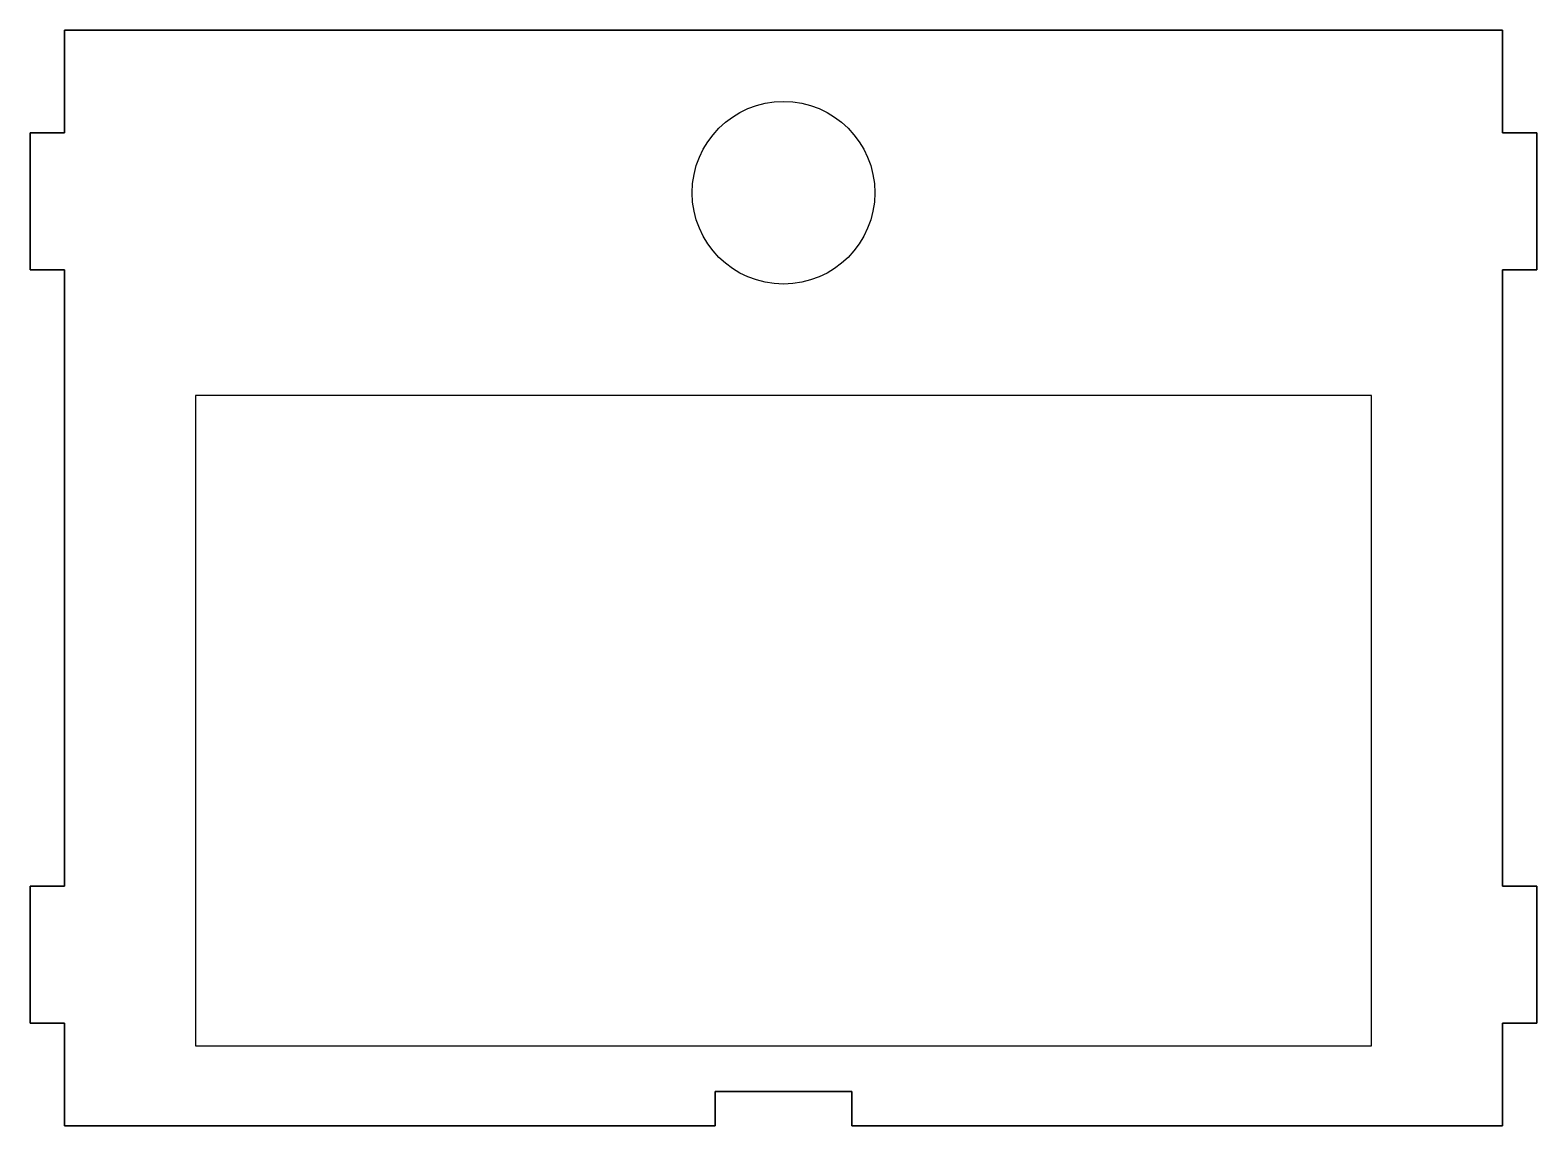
# Model space of a CAD drawing. Header units: millimetres. Extents: x -131 to 2, y -81 to 15.
import ezdxf

# ---------------------------------------------------------------- set-up
doc = ezdxf.new("R2010")
doc.units = ezdxf.units.MM
doc.layers.get('0').update_dxf_attribs({"linetype": 'CONTINUOUS'})

msp = doc.modelspace()

# ---------------------------------------------------------------- linework, layer by layer
for points in [[(1.5, -72), (-1.5, -72), (-1.5, -81), (-58.5, -81), (-58.5, -78), (-70.5, -78), (-70.5, -81), (-127.5, -81), (-127.5, -72), (-130.5, -72), (-130.5, -60), (-127.5, -60), (-127.5, -6), (-130.5, -6), (-130.5, 6), (-127.5, 6), (-127.5, 15), (-1.5, 15), (-1.5, 6), (1.5, 6), (1.5, -6), (-1.5, -6), (-1.5, -60), (1.5, -60)], [(-1.5, -81), (-1.5, -72), (1.5, -72), (1.5, -60), (-1.5, -60), (-1.5, -6), (1.5, -6), (1.5, 6), (-1.5, 6), (-1.5, 15), (-127.5, 15), (-127.5, 6), (-130.5, 6), (-130.5, -6), (-127.5, -6), (-127.5, -60), (-130.5, -60), (-130.5, -72), (-127.5, -72), (-127.5, -81), (-70.5, -81), (-70.5, -78), (-58.5, -78), (-58.5, -81)], [(-13, -17), (-116, -17), (-116, -74), (-13, -74)], [(-116, -17), (-116, -74), (-13, -74), (-13, -17)]]:
    msp.add_lwpolyline(points, close=True)
msp.add_circle((-64.5, 0.75), 8)
msp.add_circle((-64.5, 0.75), 8)

doc.saveas('drawing.dxf')
